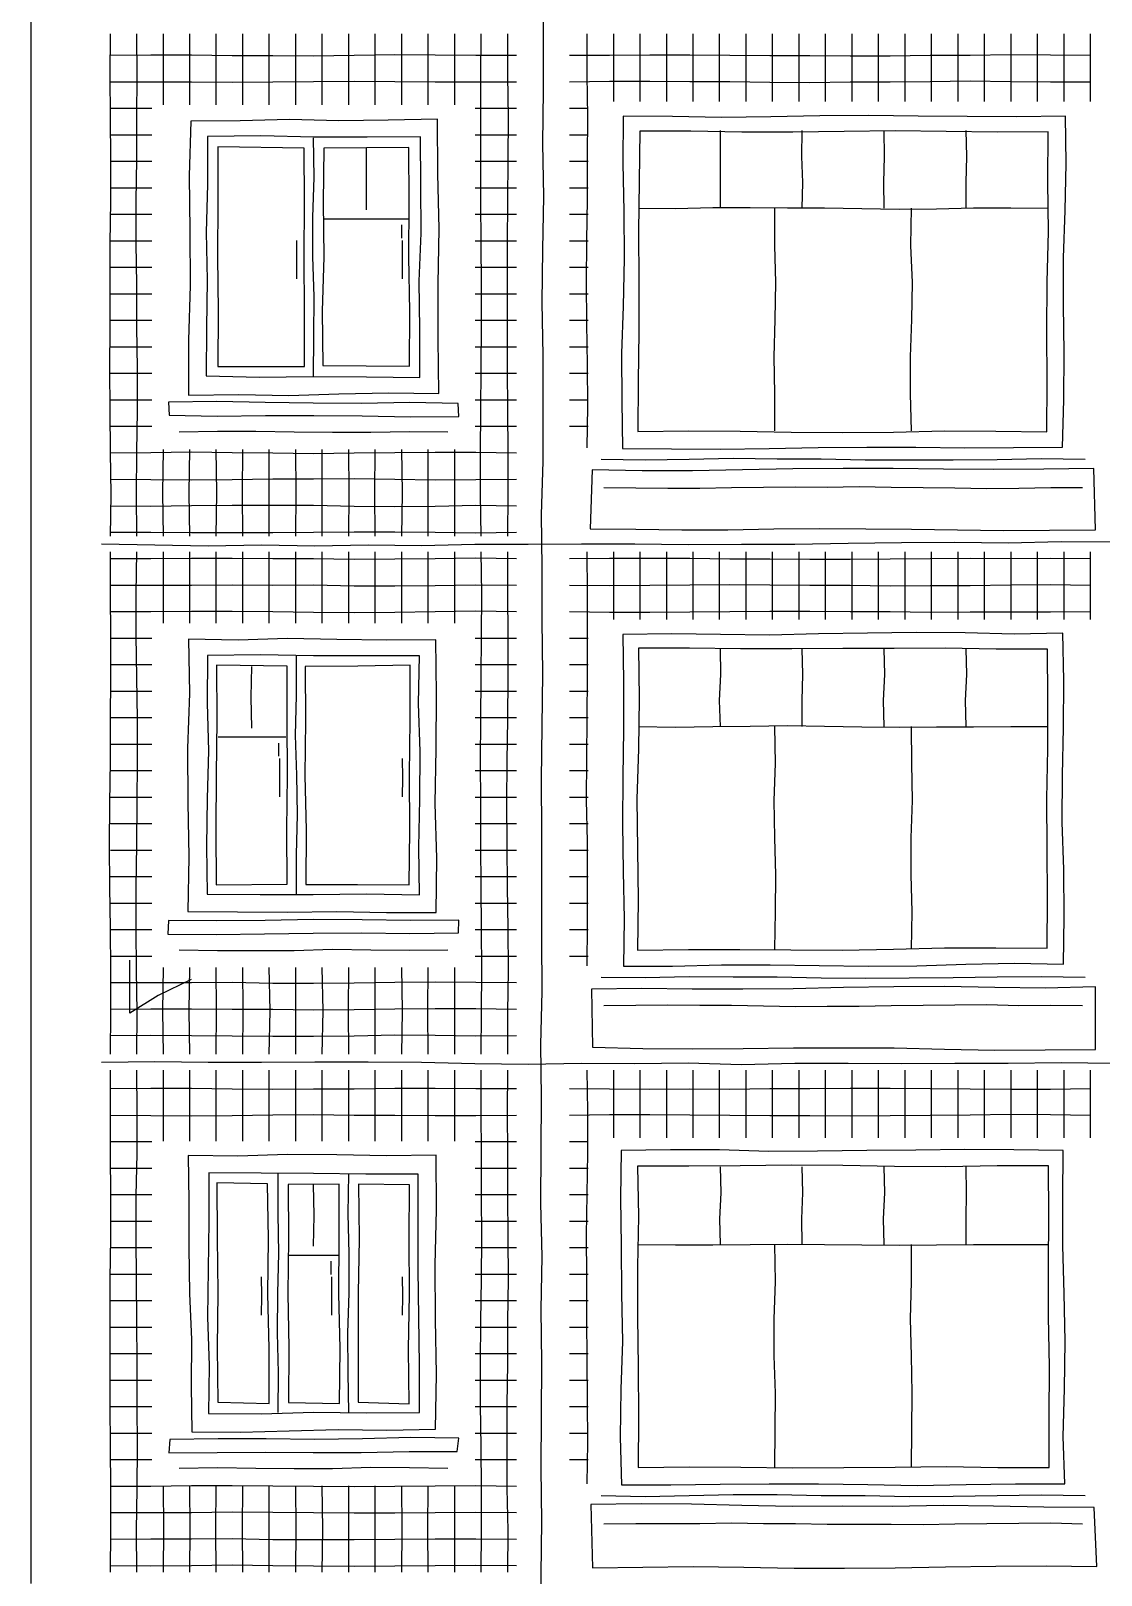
# Model space of a CAD drawing. Header units: millimetres. Extents: x 0 to 345, y 0 to 655.
# Drawn here: x 180 to 240.6, y 79 to 166.4 of the extents above; entities that cross this region are included whole.
import ezdxf

# ---------------------------------------------------------------- set-up
doc = ezdxf.new("R2010")
doc.units = ezdxf.units.MM
for name, color, linetype, true_color in [('01_KARKAS', 1, 'Continuous', 0xd62728), ('02_PROYOMY', 5, 'Continuous', 0x1f5fd6), ('03_BALKONY', 3, 'Continuous', 0x2ca02c), ('04_KLADKA', 32, 'Continuous', 0x8c5a2b)]:
    doc.layers.add(name, color=color, linetype=linetype, true_color=true_color)

msp = doc.modelspace()

# ---------------------------------------------------------------- linework, layer by layer
at = {"layer": '01_KARKAS'}
for points in [[(180, 169.057), (180, 166.038), (180, 163.019), (180, 160), (180, 156.981), (180, 153.962), (180, 150.943), (180, 147.925), (180, 144.906), (180, 141.887), (180, 138.868), (180, 135.849), (180, 132.83), (180, 129.811), (180, 126.792), (180, 123.774), (180, 120.755), (180, 117.736), (180, 114.717), (180, 111.698), (180, 108.679), (180, 105.66), (180, 102.642), (180, 99.623), (180, 96.604), (180, 93.585), (180, 90.566), (180, 87.547), (180, 84.528), (180, 81.509), (180, 78.491)], [(208.906, 76), (208.895, 79), (208.923, 82), (208.897, 85), (208.92, 88), (208.932, 91), (208.899, 94), (208.958, 97), (208.87, 100), (208.89, 103), (208.909, 106), (208.871, 109), (208.955, 112), (208.933, 115), (208.927, 118), (208.93, 121), (208.915, 124), (208.949, 127), (208.98, 130), (208.952, 133), (208.944, 136), (208.915, 139), (209.014, 142), (209.009, 145), (209.004, 148), (208.947, 151), (208.99, 154), (209.037, 157), (208.979, 160), (209.034, 163), (209.02, 166), (209.033, 169)], [(184, 137.333), (187.019, 137.283), (190.038, 137.222), (193.058, 137.289), (196.077, 137.227), (199.096, 137.29), (202.115, 137.238), (205.135, 137.322), (208.154, 137.329), (211.173, 137.341), (214.192, 137.345), (217.212, 137.307), (220.231, 137.325), (223.25, 137.329), (226.269, 137.385), (229.288, 137.42), (232.308, 137.437), (235.327, 137.399), (238.346, 137.463), (241.365, 137.449)], [(184, 108), (187.019, 108.036), (190.038, 107.995), (193.058, 107.99), (196.077, 108.021), (199.096, 108.021), (202.115, 107.992), (205.135, 107.929), (208.154, 107.891), (211.173, 107.936), (214.192, 107.93), (217.212, 107.954), (220.231, 107.868), (223.25, 107.946), (226.269, 107.939), (229.288, 107.914), (232.308, 107.948), (235.327, 107.947), (238.346, 107.975), (241.365, 107.938)]]:
    msp.add_lwpolyline(points, dxfattribs=at)
at = {"layer": '02_PROYOMY'}
for points in [[(189.049, 161.272), (188.96, 158.17), (189.007, 155.068), (189.021, 151.966), (188.92, 148.864), (188.932, 145.762)], [(203.033, 161.389), (200.236, 161.329), (197.44, 161.286), (194.642, 161.367), (191.846, 161.282), (189.049, 161.272)], [(203.108, 145.843), (203.066, 148.952), (203.06, 152.061), (203.118, 155.171), (203.037, 158.28), (203.033, 161.389)], [(190.003, 160.39), (190.005, 157.683), (189.916, 154.976), (189.973, 152.268), (189.951, 149.561), (189.921, 146.854)], [(202.056, 160.372), (199.043, 160.364), (196.03, 160.37), (193.017, 160.439), (190.003, 160.39)], [(196, 146.833), (196.023, 149.083), (196.038, 151.333), (195.957, 153.583), (195.962, 155.833), (196.037, 158.083), (196, 160.333)], [(202.028, 146.757), (202.018, 149.48), (201.992, 152.203), (202.091, 154.926), (202.088, 157.649), (202.056, 160.372)], [(190.594, 159.817), (190.585, 156.707), (190.57, 153.597), (190.604, 150.488), (190.586, 147.378)], [(195.477, 159.748), (190.594, 159.817)], [(195.495, 147.383), (195.499, 150.474), (195.465, 153.566), (195.499, 156.657), (195.477, 159.748)], [(196.58, 159.745), (196.551, 156.667), (196.582, 153.589), (196.5, 150.511), (196.525, 147.433)], [(201.394, 159.784), (196.58, 159.745)], [(199, 156.243), (199.002, 157.988), (199, 159.733)], [(201.445, 147.393), (201.462, 150.491), (201.395, 153.588), (201.422, 156.686), (201.394, 159.784)], [(196.6, 155.743), (199, 155.734), (201.4, 155.743)], [(201, 154.643), (201, 155.393)], [(195.05, 152.343), (195.052, 153.428), (195.05, 154.513)], [(201.05, 152.343), (201.039, 153.428), (201.05, 154.513)], [(190.586, 147.378), (195.495, 147.383)], [(196.525, 147.433), (201.445, 147.393)], [(189.921, 146.854), (192.947, 146.777), (195.974, 146.811), (199.001, 146.79), (202.028, 146.757)], [(204.186, 145.29), (201.455, 145.339), (198.723, 145.282), (195.991, 145.297), (193.26, 145.333), (190.529, 145.389), (187.797, 145.351)], [(187.797, 145.351), (187.824, 144.632)], [(188.932, 145.762), (191.767, 145.791), (194.603, 145.74), (197.437, 145.825), (200.272, 145.879), (203.108, 145.843)], [(204.229, 144.539), (204.186, 145.29)], [(187.824, 144.632), (190.557, 144.576), (193.292, 144.599), (196.026, 144.603), (198.76, 144.584), (201.494, 144.535), (204.229, 144.539)], [(188.4, 143.683), (190.571, 143.717), (192.743, 143.715), (194.914, 143.681), (197.086, 143.652), (199.257, 143.662), (201.429, 143.703), (203.6, 143.683)], [(188.928, 131.942), (188.982, 128.861), (188.866, 125.78), (188.891, 122.698), (188.942, 119.617), (188.894, 116.535)], [(202.93, 131.901), (200.129, 131.885), (197.329, 131.926), (194.529, 131.978), (191.728, 131.886), (188.928, 131.942)], [(202.943, 116.467), (202.978, 119.554), (202.897, 122.641), (202.941, 125.727), (202.971, 128.814), (202.93, 131.901)], [(189.997, 131.024), (189.979, 128.323), (190.048, 125.621), (189.984, 122.919), (189.953, 120.218), (189.984, 117.516)], [(202.001, 131), (199, 130.992), (195.999, 131.003), (192.998, 131.06), (189.997, 131.024)], [(190.507, 130.48), (190.527, 127.371), (190.49, 124.261), (190.479, 121.152), (190.49, 118.043)], [(194.504, 130.407), (190.507, 130.48)], [(192.52, 126.91), (192.472, 128.655), (192.52, 130.4)], [(194.521, 118.07), (194.498, 121.154), (194.537, 124.239), (194.508, 127.323), (194.504, 130.407)], [(195.04, 117.5), (195.035, 119.75), (195.101, 122), (195.055, 124.25), (194.988, 126.5), (195.036, 128.75), (195.04, 131)], [(195.531, 130.398), (195.545, 127.311), (195.509, 124.224), (195.595, 121.137), (195.571, 118.05)], [(201.481, 130.472), (198.506, 130.407), (195.531, 130.398)], [(201.416, 118.039), (201.458, 121.147), (201.436, 124.256), (201.475, 127.364), (201.481, 130.472)], [(201.998, 117.468), (201.966, 120.174), (202.031, 122.881), (202.036, 125.587), (201.95, 128.294), (202.001, 131)], [(190.6, 126.41), (192.52, 126.406), (194.44, 126.41)], [(194.04, 125.31), (194.04, 126.06)], [(194.09, 123.01), (194.104, 124.095), (194.09, 125.18)], [(201.05, 123.01), (201.062, 124.095), (201.05, 125.18)], [(190.49, 118.043), (194.521, 118.07)], [(195.571, 118.05), (198.494, 118.057), (201.416, 118.039)], [(189.984, 117.516), (192.988, 117.49), (195.991, 117.489), (198.995, 117.518), (201.998, 117.468)], [(188.894, 116.535), (191.704, 116.515), (194.514, 116.49), (197.324, 116.528), (200.133, 116.466), (202.943, 116.467)], [(187.786, 116.016), (187.746, 115.238)], [(204.235, 116.043), (201.493, 116.018), (198.752, 116.057), (196.01, 116.064), (193.269, 116.01), (190.527, 115.99), (187.786, 116.016)], [(204.204, 115.315), (204.235, 116.043)], [(187.746, 115.238), (190.489, 115.225), (193.232, 115.257), (195.975, 115.302), (198.718, 115.313), (201.461, 115.277), (204.204, 115.315)], [(188.4, 114.35), (190.571, 114.324), (192.743, 114.316), (194.914, 114.322), (197.086, 114.39), (199.257, 114.36), (201.429, 114.345), (203.6, 114.35)], [(202.948, 102.733), (200.14, 102.691), (197.333, 102.749), (194.526, 102.768), (191.719, 102.677), (188.912, 102.717)], [(188.912, 102.717), (188.943, 100.109), (188.95, 97.501), (188.98, 94.894), (189.104, 92.288), (189.082, 89.68), (189.108, 87.072)], [(202.917, 87.224), (202.963, 90.326), (202.914, 93.428), (202.901, 96.53), (202.976, 99.632), (202.948, 102.733)], [(190.067, 101.726), (190.084, 99.001), (190.039, 96.277), (190.009, 93.552), (190.093, 90.827), (190.049, 88.102)], [(201.928, 101.652), (198.963, 101.649), (195.998, 101.698), (193.032, 101.71), (190.067, 101.726)], [(194, 88.167), (194.021, 90.417), (193.967, 92.667), (193.979, 94.917), (194.046, 97.167), (194.003, 99.417), (194, 101.667)], [(198, 88.167), (197.963, 90.417), (197.941, 92.667), (198.029, 94.917), (198.028, 97.167), (197.974, 99.417), (198, 101.667)], [(202, 88.157), (202.012, 90.856), (201.972, 93.555), (201.92, 96.254), (201.938, 98.953), (201.928, 101.652)], [(193.392, 101.101), (190.529, 101.16)], [(190.529, 101.16), (190.553, 98.056), (190.579, 94.952), (190.551, 91.848), (190.591, 88.744)], [(193.497, 88.672), (193.484, 91.78), (193.414, 94.887), (193.448, 97.994), (193.392, 101.101)], [(194.571, 101.073), (194.583, 97.989), (194.551, 94.906), (194.609, 91.823), (194.59, 88.739)], [(197.457, 101.096), (194.571, 101.073)], [(196, 97.577), (196.031, 99.322), (196, 101.067)], [(197.481, 88.673), (197.515, 91.779), (197.444, 94.884), (197.458, 97.99), (197.457, 101.096)], [(198.56, 101.085), (198.588, 98), (198.523, 94.914), (198.536, 91.828), (198.532, 88.743)], [(201.441, 101.057), (198.56, 101.085)], [(201.411, 88.657), (201.377, 91.757), (201.439, 94.857), (201.427, 97.957), (201.441, 101.057)], [(194.6, 97.077), (197.4, 97.077)], [(197, 95.977), (197, 96.727)], [(193.05, 93.677), (193.086, 94.762), (193.05, 95.847)], [(197.05, 93.677), (197.048, 94.762), (197.05, 95.847)], [(201.05, 93.677), (201.06, 94.762), (201.05, 95.847)], [(190.591, 88.744), (193.497, 88.672)], [(194.59, 88.739), (197.481, 88.673)], [(198.532, 88.743), (201.411, 88.657)], [(190.049, 88.102), (193.037, 88.096), (196.025, 88.189), (199.012, 88.141), (202, 88.157)], [(187.87, 86.633), (187.819, 85.871)], [(204.237, 86.716), (201.509, 86.74), (198.782, 86.672), (196.054, 86.643), (193.326, 86.672), (190.598, 86.672), (187.87, 86.633)], [(189.108, 87.072), (191.871, 87.057), (194.632, 87.121), (197.394, 87.193), (200.156, 87.156), (202.917, 87.224)], [(204.144, 85.953), (204.237, 86.716)], [(187.819, 85.871), (190.539, 85.9), (193.26, 85.915), (195.982, 85.903), (198.703, 85.894), (201.423, 85.948), (204.144, 85.953)], [(188.4, 85.017), (190.571, 85.049), (192.743, 85.009), (194.914, 84.995), (197.086, 84.986), (199.257, 85.067), (201.429, 85.044), (203.6, 85.017)]]:
    msp.add_lwpolyline(points, dxfattribs=at)
at = {"layer": '03_BALKONY'}
for points in [[(213.545, 161.552), (213.526, 158.865), (213.567, 156.177), (213.597, 153.489), (213.529, 150.801), (213.443, 148.113), (213.462, 145.425), (213.497, 142.738)], [(238.584, 161.555), (235.802, 161.507), (233.02, 161.538), (230.238, 161.559), (227.456, 161.59), (224.674, 161.574), (221.892, 161.511), (219.109, 161.472), (216.327, 161.538), (213.545, 161.552)], [(238.412, 142.818), (238.481, 145.494), (238.504, 148.171), (238.471, 150.848), (238.473, 153.525), (238.563, 156.201), (238.625, 158.877), (238.584, 161.555)], [(214.478, 160.692), (214.449, 157.861), (214.411, 155.029), (214.416, 152.198), (214.421, 149.366), (214.393, 146.534), (214.365, 143.703)], [(237.607, 160.657), (234.716, 160.639), (231.825, 160.691), (228.934, 160.715), (226.043, 160.678), (223.151, 160.652), (220.26, 160.637), (217.369, 160.701), (214.478, 160.692)], [(219.04, 156.333), (219.054, 157.8), (219.048, 159.267), (219.04, 160.733)], [(223.68, 156.333), (223.713, 157.8), (223.651, 159.267), (223.68, 160.733)], [(228.32, 156.333), (228.304, 157.8), (228.327, 159.267), (228.32, 160.733)], [(232.96, 156.333), (232.953, 157.8), (232.987, 159.267), (232.96, 160.733)], [(237.524, 143.675), (237.546, 146.505), (237.531, 149.336), (237.545, 152.166), (237.629, 154.996), (237.579, 157.827), (237.607, 160.657)], [(214.4, 156.333), (216.509, 156.327), (218.618, 156.383), (220.727, 156.387), (222.836, 156.364), (224.945, 156.353), (227.055, 156.32), (229.164, 156.281), (231.273, 156.298), (233.382, 156.357), (235.491, 156.37), (237.6, 156.333)], [(222.133, 143.733), (222.131, 145.833), (222.093, 147.933), (222.137, 150.033), (222.188, 152.133), (222.122, 154.233), (222.133, 156.333)], [(229.867, 143.733), (229.815, 145.833), (229.814, 147.933), (229.883, 150.033), (229.917, 152.133), (229.832, 154.233), (229.867, 156.333)], [(214.365, 143.703), (217.26, 143.743), (220.155, 143.72), (223.05, 143.66), (225.945, 143.639), (228.839, 143.669), (231.734, 143.728), (234.629, 143.714), (237.524, 143.675)], [(213.497, 142.738), (216.265, 142.718), (219.034, 142.705), (221.802, 142.744), (224.57, 142.788), (227.338, 142.821), (230.107, 142.804), (232.875, 142.78), (235.644, 142.785), (238.412, 142.818)], [(212.3, 142.133), (214.791, 142.097), (217.282, 142.137), (219.773, 142.186), (222.264, 142.16), (224.755, 142.143), (227.245, 142.102), (229.736, 142.099), (232.227, 142.102), (234.718, 142.109), (237.209, 142.171), (239.7, 142.133)], [(211.78, 141.53), (211.661, 138.19)], [(240.191, 141.601), (237.35, 141.566), (234.509, 141.543), (231.667, 141.568), (228.826, 141.599), (225.985, 141.608), (223.144, 141.58), (220.303, 141.52), (217.462, 141.475), (214.621, 141.481), (211.78, 141.53)], [(240.277, 138.132), (240.191, 141.601)], [(212.45, 140.533), (214.257, 140.508), (216.063, 140.483), (217.87, 140.497), (219.677, 140.526), (221.483, 140.545), (223.29, 140.565), (225.097, 140.552), (226.903, 140.584), (228.71, 140.546), (230.517, 140.534), (232.323, 140.502), (234.13, 140.48), (235.937, 140.483), (237.743, 140.524), (239.55, 140.533)], [(211.661, 138.19), (214.262, 138.171), (216.864, 138.127), (219.465, 138.135), (222.067, 138.183), (224.668, 138.215), (227.27, 138.188), (229.871, 138.164), (232.472, 138.134), (235.074, 138.102), (237.675, 138.107), (240.277, 138.132)], [(213.517, 132.199), (213.56, 129.518), (213.562, 126.836), (213.518, 124.154), (213.5, 121.473), (213.536, 118.791), (213.601, 116.11), (213.561, 113.428)], [(238.441, 132.282), (235.672, 132.228), (232.902, 132.299), (230.133, 132.329), (227.363, 132.282), (224.594, 132.247), (221.825, 132.165), (219.055, 132.202), (216.286, 132.24), (213.517, 132.199)], [(238.471, 113.544), (238.502, 116.221), (238.489, 118.897), (238.403, 121.574), (238.41, 124.251), (238.47, 126.928), (238.479, 129.605), (238.441, 132.282)], [(214.398, 131.441), (214.443, 128.59), (214.409, 125.739), (214.316, 122.889), (214.35, 120.038), (214.384, 117.187), (214.34, 114.336)], [(237.562, 131.379), (234.666, 131.381), (231.771, 131.437), (228.875, 131.419), (225.98, 131.406), (223.085, 131.403), (220.189, 131.404), (217.294, 131.43), (214.398, 131.441)], [(219.04, 127), (218.997, 128.467), (219.07, 129.933), (219.04, 131.4)], [(223.68, 127), (223.671, 128.467), (223.708, 129.933), (223.68, 131.4)], [(228.32, 127), (228.277, 128.467), (228.347, 129.933), (228.32, 131.4)], [(232.96, 127), (232.922, 128.467), (232.997, 129.933), (232.96, 131.4)], [(237.536, 114.447), (237.566, 117.269), (237.537, 120.091), (237.518, 122.913), (237.581, 125.735), (237.589, 128.557), (237.562, 131.379)], [(214.4, 127), (216.509, 126.958), (218.618, 126.991), (220.727, 127.019), (222.836, 127.046), (224.945, 127.011), (227.055, 126.984), (229.164, 126.97), (231.273, 126.977), (233.382, 126.985), (235.491, 127.008), (237.6, 127)], [(222.133, 114.4), (222.169, 116.5), (222.176, 118.6), (222.12, 120.7), (222.09, 122.8), (222.159, 124.9), (222.133, 127)], [(229.867, 114.4), (229.903, 116.5), (229.843, 118.6), (229.843, 120.7), (229.924, 122.8), (229.888, 124.9), (229.867, 127)], [(214.34, 114.336), (217.24, 114.382), (220.139, 114.37), (223.039, 114.351), (225.939, 114.338), (228.838, 114.393), (231.737, 114.466), (234.637, 114.47), (237.536, 114.447)], [(212.3, 112.8), (214.791, 112.791), (217.282, 112.85), (219.773, 112.835), (222.264, 112.825), (224.755, 112.775), (227.245, 112.76), (229.736, 112.761), (232.227, 112.79), (234.718, 112.822), (237.209, 112.845), (239.7, 112.8)], [(213.561, 113.428), (216.328, 113.436), (219.096, 113.509), (221.864, 113.51), (224.632, 113.47), (227.4, 113.43), (230.168, 113.45), (232.935, 113.547), (235.703, 113.593), (238.471, 113.544)], [(240.286, 112.258), (237.431, 112.186), (234.577, 112.214), (231.722, 112.284), (228.867, 112.255), (226.013, 112.227), (223.159, 112.156), (220.304, 112.125), (217.45, 112.127), (214.595, 112.161), (211.74, 112.133)], [(211.74, 112.133), (211.792, 108.85)], [(240.279, 108.711), (240.286, 112.258)], [(212.45, 111.2), (214.257, 111.221), (216.063, 111.251), (217.87, 111.221), (219.677, 111.225), (221.483, 111.188), (223.29, 111.151), (225.097, 111.17), (226.903, 111.175), (228.71, 111.204), (230.517, 111.223), (232.323, 111.243), (234.13, 111.256), (235.937, 111.212), (237.743, 111.225), (239.55, 111.2)], [(211.792, 108.85), (214.641, 108.771), (217.489, 108.758), (220.338, 108.773), (223.187, 108.806), (226.036, 108.815), (228.885, 108.806), (231.733, 108.739), (234.582, 108.68), (237.43, 108.692), (240.279, 108.711)], [(213.43, 102.999), (213.39, 100.295), (213.422, 97.591), (213.446, 94.888), (213.499, 92.184), (213.403, 89.48), (213.367, 86.776), (213.445, 84.072)], [(238.443, 102.99), (235.664, 103.031), (232.885, 103.055), (230.106, 103.008), (227.326, 102.993), (224.547, 102.966), (221.768, 102.936), (218.989, 103.039), (216.21, 103.034), (213.43, 102.999)], [(238.543, 84.119), (238.452, 86.814), (238.531, 89.511), (238.567, 92.207), (238.5, 94.903), (238.433, 97.598), (238.427, 100.294), (238.443, 102.99)], [(214.348, 102.111), (214.396, 99.268), (214.353, 96.425), (214.34, 93.582), (214.381, 90.738), (214.399, 87.895), (214.39, 85.052)], [(237.616, 102.128), (234.708, 102.121), (231.799, 102.072), (228.891, 102.085), (225.982, 102.137), (223.074, 102.162), (220.165, 102.127), (217.257, 102.104), (214.348, 102.111)], [(219.04, 97.667), (219.004, 99.133), (219.085, 100.6), (219.04, 102.067)], [(223.68, 97.667), (223.648, 99.133), (223.701, 100.6), (223.68, 102.067)], [(228.32, 97.667), (228.284, 99.133), (228.349, 100.6), (228.32, 102.067)], [(232.96, 97.667), (232.957, 99.133), (232.976, 100.6), (232.96, 102.067)], [(237.66, 85.052), (237.659, 87.898), (237.681, 90.744), (237.624, 93.59), (237.619, 96.436), (237.638, 99.282), (237.616, 102.128)], [(214.4, 97.667), (216.509, 97.654), (218.618, 97.662), (220.727, 97.679), (222.836, 97.689), (224.945, 97.673), (227.055, 97.657), (229.164, 97.633), (231.273, 97.649), (233.382, 97.665), (235.491, 97.678), (237.6, 97.667)], [(222.133, 85.067), (222.147, 87.167), (222.159, 89.267), (222.087, 91.367), (222.09, 93.467), (222.161, 95.567), (222.133, 97.667)], [(229.867, 85.067), (229.878, 87.167), (229.894, 89.267), (229.862, 91.367), (229.798, 93.467), (229.856, 95.567), (229.867, 97.667)], [(214.39, 85.052), (217.299, 85.087), (220.208, 85.06), (223.116, 85.026), (226.025, 85.041), (228.934, 85.072), (231.843, 85.106), (234.751, 85.054), (237.66, 85.052)], [(213.445, 84.072), (216.234, 84.069), (219.022, 84.102), (221.811, 84.133), (224.6, 84.125), (227.388, 84.091), (230.177, 84.036), (232.966, 84.084), (235.755, 84.13), (238.543, 84.119)], [(212.3, 83.467), (214.791, 83.413), (217.282, 83.462), (219.773, 83.518), (222.264, 83.527), (224.755, 83.456), (227.245, 83.462), (229.736, 83.404), (232.227, 83.435), (234.718, 83.463), (237.209, 83.506), (239.7, 83.467)], [(240.208, 82.787), (237.359, 82.805), (234.51, 82.868), (231.66, 82.899), (228.81, 82.839), (225.961, 82.858), (223.111, 82.836), (220.262, 82.905), (217.413, 82.967), (214.564, 83.001), (211.714, 82.954)], [(211.714, 82.954), (211.798, 79.367)], [(240.349, 79.442), (240.208, 82.787)], [(212.45, 81.867), (214.257, 81.878), (216.063, 81.875), (217.87, 81.886), (219.677, 81.921), (221.483, 81.879), (223.29, 81.888), (225.097, 81.851), (226.903, 81.839), (228.71, 81.84), (230.517, 81.819), (232.323, 81.866), (234.13, 81.874), (235.937, 81.899), (237.743, 81.922), (239.55, 81.867)], [(211.798, 79.367), (214.653, 79.4), (217.508, 79.446), (220.363, 79.41), (223.218, 79.354), (226.074, 79.344), (228.929, 79.377), (231.784, 79.419), (234.639, 79.466), (237.494, 79.488), (240.349, 79.442)]]:
    msp.add_lwpolyline(points, dxfattribs=at)
at = {"layer": '04_KLADKA'}
for points in [[(184.5, 137.783), (184.54, 140.153), (184.507, 142.522), (184.484, 144.892), (184.473, 147.261), (184.482, 149.631), (184.489, 152), (184.497, 154.369), (184.527, 156.739), (184.534, 159.108), (184.514, 161.478), (184.493, 163.847), (184.5, 166.217)], [(186, 137.783), (185.986, 140.153), (186.003, 142.522), (186.042, 144.892), (186.032, 147.261), (186.007, 149.631), (185.998, 152), (185.967, 154.369), (185.969, 156.739), (185.995, 159.108), (186.003, 161.478), (186.013, 163.847), (186, 166.217)], [(187.5, 162.183), (187.5, 166.217)], [(189, 162.183), (189, 166.217)], [(190.5, 162.183), (190.5, 166.217)], [(192, 162.183), (192, 166.217)], [(193.5, 162.183), (193.5, 166.217)], [(195, 162.183), (195, 166.217)], [(196.5, 162.183), (196.5, 166.217)], [(198, 162.183), (198, 166.217)], [(199.5, 162.183), (199.5, 166.217)], [(201, 162.183), (201, 166.217)], [(202.5, 162.183), (202.5, 166.217)], [(204, 162.183), (204, 166.217)], [(205.5, 137.783), (205.465, 140.153), (205.459, 142.522), (205.476, 144.892), (205.492, 147.261), (205.514, 149.631), (205.515, 152), (205.5, 154.369), (205.48, 156.739), (205.475, 159.108), (205.48, 161.478), (205.479, 163.847), (205.5, 166.217)], [(207, 137.783), (207.022, 140.153), (207.028, 142.522), (207.013, 144.892), (206.996, 147.261), (206.982, 149.631), (206.987, 152), (206.989, 154.369), (207.007, 156.739), (207.026, 159.108), (207.035, 161.478), (207.015, 163.847), (207, 166.217)], [(211.5, 142.783), (211.541, 145.127), (211.509, 147.47), (211.48, 149.813), (211.463, 152.157), (211.479, 154.5), (211.519, 156.843), (211.514, 159.187), (211.527, 161.53), (211.506, 163.873), (211.5, 166.217)], [(213, 162.383), (213, 166.217)], [(214.5, 162.383), (214.5, 166.217)], [(216, 162.383), (216, 166.217)], [(217.5, 162.383), (217.5, 166.217)], [(219, 162.383), (219, 166.217)], [(220.5, 162.383), (220.5, 166.217)], [(222, 162.383), (222, 166.217)], [(223.5, 162.383), (223.5, 166.217)], [(225, 162.383), (225, 166.217)], [(226.5, 162.383), (226.5, 166.217)], [(228, 162.383), (228, 166.217)], [(229.5, 162.383), (229.5, 166.217)], [(231, 162.383), (231, 166.217)], [(232.5, 162.383), (232.5, 166.217)], [(234, 162.383), (234, 166.217)], [(235.5, 162.383), (235.5, 166.217)], [(237, 162.383), (237, 166.217)], [(238.5, 162.383), (238.5, 166.217)], [(240, 162.383), (240, 166.217)], [(184.5, 165), (186.8, 165.029), (189.1, 165.024), (191.4, 164.99), (193.7, 164.976), (196, 164.964), (198.3, 164.997), (200.6, 165.041), (202.9, 165.029), (205.2, 165.011), (207.5, 165)], [(210.5, 165), (212.769, 165.01), (215.038, 165.031), (217.308, 165.027), (219.577, 165.009), (221.846, 164.993), (224.115, 164.988), (226.385, 164.962), (228.654, 164.974), (230.923, 164.997), (233.192, 165.009), (235.462, 165.033), (237.731, 165.031), (240, 165)], [(184.5, 163.5), (186.8, 163.493), (189.1, 163.491), (191.4, 163.472), (193.7, 163.486), (196, 163.515), (198.3, 163.53), (200.6, 163.504), (202.9, 163.503), (205.2, 163.488), (207.5, 163.5)], [(210.5, 163.5), (212.769, 163.526), (215.038, 163.54), (217.308, 163.512), (219.577, 163.507), (221.846, 163.48), (224.115, 163.462), (226.385, 163.488), (228.654, 163.502), (230.923, 163.517), (233.192, 163.542), (235.462, 163.52), (237.731, 163.501), (240, 163.5)], [(184.5, 162), (186.85, 162)], [(205.15, 162), (207.5, 162)], [(210.5, 162), (211.55, 162)], [(184.5, 160.5), (186.85, 160.5)], [(205.15, 160.5), (207.5, 160.5)], [(210.5, 160.5), (211.55, 160.5)], [(184.5, 159), (186.85, 159)], [(205.15, 159), (207.5, 159)], [(210.5, 159), (211.55, 159)], [(184.5, 157.5), (186.85, 157.5)], [(205.15, 157.5), (207.5, 157.5)], [(210.5, 157.5), (211.55, 157.5)], [(184.5, 156), (186.85, 156)], [(205.15, 156), (207.5, 156)], [(210.5, 156), (211.55, 156)], [(184.5, 154.5), (186.85, 154.5)], [(205.15, 154.5), (207.5, 154.5)], [(210.5, 154.5), (211.55, 154.5)], [(184.5, 153), (186.85, 153)], [(205.15, 153), (207.5, 153)], [(210.5, 153), (211.55, 153)], [(184.5, 151.5), (186.85, 151.5)], [(205.15, 151.5), (207.5, 151.5)], [(210.5, 151.5), (211.55, 151.5)], [(184.5, 150), (186.85, 150)], [(205.15, 150), (207.5, 150)], [(210.5, 150), (211.55, 150)], [(184.5, 148.5), (186.85, 148.5)], [(205.15, 148.5), (207.5, 148.5)], [(210.5, 148.5), (211.55, 148.5)], [(184.5, 147), (186.85, 147)], [(205.15, 147), (207.5, 147)], [(210.5, 147), (211.55, 147)], [(184.5, 145.5), (186.85, 145.5)], [(205.15, 145.5), (207.5, 145.5)], [(210.5, 145.5), (211.55, 145.5)], [(184.5, 144), (186.85, 144)], [(205.15, 144), (207.5, 144)], [(210.5, 144), (211.55, 144)], [(184.5, 142.5), (186.8, 142.519), (189.1, 142.541), (191.4, 142.513), (193.7, 142.484), (196, 142.461), (198.3, 142.486), (200.6, 142.504), (202.9, 142.522), (205.2, 142.538), (207.5, 142.5)], [(187.5, 137.783), (187.468, 140.233), (187.5, 142.683)], [(189, 137.783), (188.965, 140.233), (189, 142.683)], [(190.5, 137.783), (190.521, 140.233), (190.5, 142.683)], [(192, 137.783), (191.986, 140.233), (192, 142.683)], [(193.5, 137.783), (193.489, 140.233), (193.5, 142.683)], [(195, 137.783), (195.017, 140.233), (195, 142.683)], [(196.5, 137.783), (196.485, 140.233), (196.5, 142.683)], [(198, 137.783), (198.029, 140.233), (198, 142.683)], [(199.5, 137.783), (199.482, 140.233), (199.5, 142.683)], [(201, 137.783), (201.041, 140.233), (201, 142.683)], [(202.5, 137.783), (202.5, 140.233), (202.5, 142.683)], [(204, 137.783), (204.01, 140.233), (204, 142.683)], [(184.5, 141), (186.8, 140.987), (189.1, 140.97), (191.4, 140.981), (193.7, 141.014), (196, 141.021), (198.3, 141.041), (200.6, 140.999), (202.9, 140.97), (205.2, 140.983), (207.5, 141)], [(184.5, 139.5), (186.8, 139.465), (189.1, 139.503), (191.4, 139.533), (193.7, 139.527), (196, 139.523), (198.3, 139.481), (200.6, 139.461), (202.9, 139.47), (205.2, 139.522), (207.5, 139.5)], [(184.5, 138), (186.8, 137.994), (189.1, 137.988), (191.4, 137.977), (193.7, 137.978), (196, 138.006), (198.3, 138.019), (200.6, 138.023), (202.9, 138.005), (205.2, 137.961), (207.5, 138)], [(184.5, 108.45), (184.522, 110.819), (184.525, 113.189), (184.506, 115.558), (184.471, 117.928), (184.456, 120.297), (184.474, 122.667), (184.502, 125.036), (184.504, 127.406), (184.52, 129.775), (184.522, 132.144), (184.506, 134.514), (184.5, 136.883)], [(184.5, 136.5), (186.8, 136.501), (189.1, 136.527), (191.4, 136.525), (193.7, 136.507), (196, 136.502), (198.3, 136.472), (200.6, 136.487), (202.9, 136.51), (205.2, 136.538), (207.5, 136.5)], [(186, 108.45), (186.024, 110.819), (185.978, 113.189), (185.959, 115.558), (185.969, 117.928), (186.002, 120.297), (186.024, 122.667), (186.04, 125.036), (186.028, 127.406), (186.001, 129.775), (185.971, 132.144), (185.958, 134.514), (186, 136.883)], [(187.5, 132.85), (187.5, 136.883)], [(189, 132.85), (189, 136.883)], [(190.5, 132.85), (190.5, 136.883)], [(192, 132.85), (192, 136.883)], [(193.5, 132.85), (193.5, 136.883)], [(195, 132.85), (195, 136.883)], [(196.5, 132.85), (196.5, 136.883)], [(198, 132.85), (198, 136.883)], [(199.5, 132.85), (199.5, 136.883)], [(201, 132.85), (201, 136.883)], [(202.5, 132.85), (202.5, 136.883)], [(204, 132.85), (204, 136.883)], [(205.5, 108.45), (205.518, 110.819), (205.526, 113.189), (205.515, 115.558), (205.5, 117.928), (205.484, 120.297), (205.47, 122.667), (205.464, 125.036), (205.486, 127.406), (205.499, 129.775), (205.523, 132.144), (205.537, 134.514), (205.5, 136.883)], [(207, 108.45), (207.011, 110.819), (207.045, 113.189), (207.016, 115.558), (206.994, 117.928), (206.973, 120.297), (206.955, 122.667), (206.969, 125.036), (207.011, 127.406), (207.032, 129.775), (207.027, 132.144), (207.01, 134.514), (207, 136.883)], [(210.5, 136.5), (212.769, 136.519), (215.038, 136.535), (217.308, 136.523), (219.577, 136.491), (221.846, 136.489), (224.115, 136.463), (226.385, 136.465), (228.654, 136.499), (230.923, 136.507), (233.192, 136.536), (235.462, 136.515), (237.731, 136.521), (240, 136.5)], [(211.5, 113.45), (211.526, 115.793), (211.524, 118.137), (211.508, 120.48), (211.462, 122.823), (211.481, 125.167), (211.496, 127.51), (211.52, 129.853), (211.516, 132.197), (211.52, 134.54), (211.5, 136.883)], [(213, 133.05), (213, 136.883)], [(214.5, 133.05), (214.5, 136.883)], [(216, 133.05), (216, 136.883)], [(217.5, 133.05), (217.5, 136.883)], [(219, 133.05), (219, 136.883)], [(220.5, 133.05), (220.5, 136.883)], [(222, 133.05), (222, 136.883)], [(223.5, 133.05), (223.5, 136.883)], [(225, 133.05), (225, 136.883)], [(226.5, 133.05), (226.5, 136.883)], [(228, 133.05), (228, 136.883)], [(229.5, 133.05), (229.5, 136.883)], [(231, 133.05), (231, 136.883)], [(232.5, 133.05), (232.5, 136.883)], [(234, 133.05), (234, 136.883)], [(235.5, 133.05), (235.5, 136.883)], [(237, 133.05), (237, 136.883)], [(238.5, 133.05), (238.5, 136.883)], [(240, 133.05), (240, 136.883)], [(184.5, 135), (186.8, 134.991), (189.1, 134.997), (191.4, 135.026), (193.7, 135.009), (196, 135.013), (198.3, 134.967), (200.6, 134.961), (202.9, 134.982), (205.2, 135.02), (207.5, 135)], [(210.5, 135), (212.769, 134.985), (215.038, 134.998), (217.308, 135.022), (219.577, 135.031), (221.846, 135.012), (224.115, 134.996), (226.385, 134.995), (228.654, 134.97), (230.923, 134.974), (233.192, 134.976), (235.462, 135.018), (237.731, 135.029), (240, 135)], [(184.5, 133.5), (186.8, 133.504), (189.1, 133.53), (191.4, 133.528), (193.7, 133.5), (196, 133.473), (198.3, 133.461), (200.6, 133.476), (202.9, 133.511), (205.2, 133.542), (207.5, 133.5)], [(210.5, 133.5), (212.769, 133.472), (215.038, 133.469), (217.308, 133.493), (219.577, 133.507), (221.846, 133.532), (224.115, 133.524), (226.385, 133.507), (228.654, 133.513), (230.923, 133.474), (233.192, 133.485), (235.462, 133.486), (237.731, 133.491), (240, 133.5)], [(184.5, 132), (186.85, 132)], [(205.15, 132), (207.5, 132)], [(210.5, 132), (211.55, 132)], [(184.5, 130.5), (186.85, 130.5)], [(205.15, 130.5), (207.5, 130.5)], [(210.5, 130.5), (211.55, 130.5)], [(184.5, 129), (186.85, 129)], [(205.15, 129), (207.5, 129)], [(210.5, 129), (211.55, 129)], [(184.5, 127.5), (186.85, 127.5)], [(205.15, 127.5), (207.5, 127.5)], [(210.5, 127.5), (211.55, 127.5)], [(184.5, 126), (186.85, 126)], [(205.15, 126), (207.5, 126)], [(210.5, 126), (211.55, 126)], [(184.5, 124.5), (186.85, 124.5)], [(205.15, 124.5), (207.5, 124.5)], [(210.5, 124.5), (211.55, 124.5)], [(184.5, 123), (186.85, 123)], [(205.15, 123), (207.5, 123)], [(210.5, 123), (211.55, 123)], [(184.5, 121.5), (186.85, 121.5)], [(205.15, 121.5), (207.5, 121.5)], [(210.5, 121.5), (211.55, 121.5)], [(184.5, 120), (186.85, 120)], [(205.15, 120), (207.5, 120)], [(210.5, 120), (211.55, 120)], [(184.5, 118.5), (186.85, 118.5)], [(205.15, 118.5), (207.5, 118.5)], [(210.5, 118.5), (211.55, 118.5)], [(184.5, 117), (186.85, 117)], [(205.15, 117), (207.5, 117)], [(210.5, 117), (211.55, 117)], [(184.5, 115.5), (186.85, 115.5)], [(205.15, 115.5), (207.5, 115.5)], [(210.5, 115.5), (211.55, 115.5)], [(184.5, 114), (186.85, 114)], [(189.069, 112.673), (187.21, 111.776), (185.6, 110.762), (185.6, 111.465), (185.6, 112.656), (185.6, 113.776)], [(205.15, 114), (207.5, 114)], [(210.5, 114), (211.55, 114)], [(187.5, 108.45), (187.474, 110.9), (187.5, 113.35)], [(189, 108.45), (188.966, 110.9), (189, 113.35)], [(190.5, 108.45), (190.507, 110.9), (190.5, 113.35)], [(192, 108.45), (192.018, 110.9), (192, 113.35)], [(193.5, 108.45), (193.54, 110.9), (193.5, 113.35)], [(195, 108.45), (195.011, 110.9), (195, 113.35)], [(196.5, 108.45), (196.541, 110.9), (196.5, 113.35)], [(198, 108.45), (197.983, 110.9), (198, 113.35)], [(199.5, 108.45), (199.492, 110.9), (199.5, 113.35)], [(201, 108.45), (201.041, 110.9), (201, 113.35)], [(202.5, 108.45), (202.483, 110.9), (202.5, 113.35)], [(204, 108.45), (203.999, 110.9), (204, 113.35)], [(184.5, 112.5), (186.8, 112.513), (189.1, 112.512), (191.4, 112.516), (193.7, 112.466), (196, 112.469), (198.3, 112.488), (200.6, 112.522), (202.9, 112.536), (205.2, 112.531), (207.5, 112.5)], [(184.5, 111), (186.8, 111.022), (189.1, 111.017), (191.4, 111.004), (193.7, 110.989), (196, 110.963), (198.3, 110.982), (200.6, 111.007), (202.9, 111.031), (205.2, 111.038), (207.5, 111)], [(184.5, 109.5), (186.8, 109.531), (189.1, 109.505), (191.4, 109.49), (193.7, 109.471), (196, 109.473), (198.3, 109.492), (200.6, 109.541), (202.9, 109.519), (205.2, 109.491), (207.5, 109.5)], [(184.5, 79.117), (184.528, 81.486), (184.527, 83.856), (184.504, 86.225), (184.488, 88.594), (184.486, 90.964), (184.483, 93.333), (184.494, 95.703), (184.519, 98.072), (184.521, 100.442), (184.511, 102.811), (184.499, 105.181), (184.5, 107.55)], [(186, 79.117), (185.989, 81.486), (186.013, 83.856), (186.03, 86.225), (186.021, 88.594), (186.017, 90.964), (185.999, 93.333), (185.976, 95.703), (185.967, 98.072), (185.969, 100.442), (186.015, 102.811), (186.018, 105.181), (186, 107.55)], [(187.5, 103.517), (187.5, 107.55)], [(189, 103.517), (189, 107.55)], [(190.5, 103.517), (190.5, 107.55)], [(192, 103.517), (192, 107.55)], [(193.5, 103.517), (193.5, 107.55)], [(195, 103.517), (195, 107.55)], [(196.5, 103.517), (196.5, 107.55)], [(198, 103.517), (198, 107.55)], [(199.5, 103.517), (199.5, 107.55)], [(201, 103.517), (201, 107.55)], [(202.5, 103.517), (202.5, 107.55)], [(204, 103.517), (204, 107.55)], [(205.5, 79.117), (205.522, 81.486), (205.507, 83.856), (205.496, 86.225), (205.46, 88.594), (205.467, 90.964), (205.475, 93.333), (205.513, 95.703), (205.529, 98.072), (205.518, 100.442), (205.51, 102.811), (205.491, 105.181), (205.5, 107.55)], [(207, 79.117), (207.019, 81.486), (206.977, 83.856), (206.966, 86.225), (206.975, 88.594), (206.998, 90.964), (207.013, 93.333), (207.037, 95.703), (207.018, 98.072), (206.998, 100.442), (206.999, 102.811), (206.984, 105.181), (207, 107.55)], [(211.5, 84.117), (211.529, 86.46), (211.523, 88.803), (211.501, 91.147), (211.475, 93.49), (211.483, 95.833), (211.469, 98.177), (211.503, 100.52), (211.527, 102.863), (211.535, 105.207), (211.5, 107.55)], [(213, 103.717), (213, 107.55)], [(214.5, 103.717), (214.5, 107.55)], [(216, 103.717), (216, 107.55)], [(217.5, 103.717), (217.5, 107.55)], [(219, 103.717), (219, 107.55)], [(220.5, 103.717), (220.5, 107.55)], [(222, 103.717), (222, 107.55)], [(223.5, 103.717), (223.5, 107.55)], [(225, 103.717), (225, 107.55)], [(226.5, 103.717), (226.5, 107.55)], [(228, 103.717), (228, 107.55)], [(229.5, 103.717), (229.5, 107.55)], [(231, 103.717), (231, 107.55)], [(232.5, 103.717), (232.5, 107.55)], [(234, 103.717), (234, 107.55)], [(235.5, 103.717), (235.5, 107.55)], [(237, 103.717), (237, 107.55)], [(238.5, 103.717), (238.5, 107.55)], [(240, 103.717), (240, 107.55)], [(184.5, 106.5), (186.8, 106.523), (189.1, 106.527), (191.4, 106.487), (193.7, 106.473), (196, 106.485), (198.3, 106.49), (200.6, 106.515), (202.9, 106.533), (205.2, 106.508), (207.5, 106.5)], [(210.5, 106.5), (212.769, 106.486), (215.038, 106.475), (217.308, 106.485), (219.577, 106.47), (221.846, 106.501), (224.115, 106.508), (226.385, 106.518), (228.654, 106.522), (230.923, 106.503), (233.192, 106.485), (235.462, 106.466), (237.731, 106.476), (240, 106.5)], [(184.5, 105), (186.8, 104.974), (189.1, 104.96), (191.4, 104.981), (193.7, 105.024), (196, 105.031), (198.3, 105.003), (200.6, 104.999), (202.9, 104.976), (205.2, 104.981), (207.5, 105)], [(210.5, 105), (212.769, 105.025), (215.038, 105.034), (217.308, 105.023), (219.577, 104.994), (221.846, 104.98), (224.115, 104.973), (226.385, 104.964), (228.654, 104.979), (230.923, 104.992), (233.192, 105.023), (235.462, 105.044), (237.731, 105.031), (240, 105)], [(184.5, 103.5), (186.85, 103.5)], [(205.15, 103.5), (207.5, 103.5)], [(210.5, 103.5), (211.55, 103.5)], [(184.5, 102), (186.85, 102)], [(205.15, 102), (207.5, 102)], [(210.5, 102), (211.55, 102)], [(184.5, 100.5), (186.85, 100.5)], [(205.15, 100.5), (207.5, 100.5)], [(210.5, 100.5), (211.55, 100.5)], [(184.5, 99), (186.85, 99)], [(205.15, 99), (207.5, 99)], [(210.5, 99), (211.55, 99)], [(184.5, 97.5), (186.85, 97.5)], [(205.15, 97.5), (207.5, 97.5)], [(210.5, 97.5), (211.55, 97.5)], [(184.5, 96), (186.85, 96)], [(205.15, 96), (207.5, 96)], [(210.5, 96), (211.55, 96)], [(184.5, 94.5), (186.85, 94.5)], [(205.15, 94.5), (207.5, 94.5)], [(210.5, 94.5), (211.55, 94.5)], [(184.5, 93), (186.85, 93)], [(205.15, 93), (207.5, 93)], [(210.5, 93), (211.55, 93)], [(184.5, 91.5), (186.85, 91.5)], [(205.15, 91.5), (207.5, 91.5)], [(210.5, 91.5), (211.55, 91.5)], [(184.5, 90), (186.85, 90)], [(205.15, 90), (207.5, 90)], [(210.5, 90), (211.55, 90)], [(184.5, 88.5), (186.85, 88.5)], [(205.15, 88.5), (207.5, 88.5)], [(210.5, 88.5), (211.55, 88.5)], [(184.5, 87), (186.85, 87)], [(205.15, 87), (207.5, 87)], [(210.5, 87), (211.55, 87)], [(184.5, 85.5), (186.85, 85.5)], [(205.15, 85.5), (207.5, 85.5)], [(210.5, 85.5), (211.55, 85.5)], [(184.5, 84), (186.8, 83.988), (189.1, 84.032), (191.4, 84.031), (193.7, 84.016), (196, 83.984), (198.3, 83.975), (200.6, 83.99), (202.9, 84.015), (205.2, 84.027), (207.5, 84)], [(187.5, 79.117), (187.536, 81.567), (187.5, 84.017)], [(189, 79.117), (189.025, 81.567), (189, 84.017)], [(190.5, 79.117), (190.469, 81.567), (190.5, 84.017)], [(192, 79.117), (191.982, 81.567), (192, 84.017)], [(193.5, 79.117), (193.484, 81.567), (193.5, 84.017)], [(195, 79.117), (195.027, 81.567), (195, 84.017)], [(196.5, 79.117), (196.524, 81.567), (196.5, 84.017)], [(198, 79.117), (197.998, 81.567), (198, 84.017)], [(199.5, 79.117), (199.493, 81.567), (199.5, 84.017)], [(201, 79.117), (201.022, 81.567), (201, 84.017)], [(202.5, 79.117), (202.483, 81.567), (202.5, 84.017)], [(204, 79.117), (204.005, 81.567), (204, 84.017)], [(184.5, 82.5), (186.8, 82.494), (189.1, 82.501), (191.4, 82.542), (193.7, 82.526), (196, 82.508), (198.3, 82.486), (200.6, 82.484), (202.9, 82.494), (205.2, 82.524), (207.5, 82.5)], [(184.5, 81), (186.8, 81.007), (189.1, 81.02), (191.4, 81.024), (193.7, 80.98), (196, 80.976), (198.3, 80.976), (200.6, 80.994), (202.9, 81.016), (205.2, 81.016), (207.5, 81)], [(184.5, 79.5), (186.8, 79.49), (189.1, 79.502), (191.4, 79.537), (193.7, 79.506), (196, 79.491), (198.3, 79.466), (200.6, 79.481), (202.9, 79.501), (205.2, 79.53), (207.5, 79.5)]]:
    msp.add_lwpolyline(points, dxfattribs=at)

doc.saveas('drawing.dxf')
